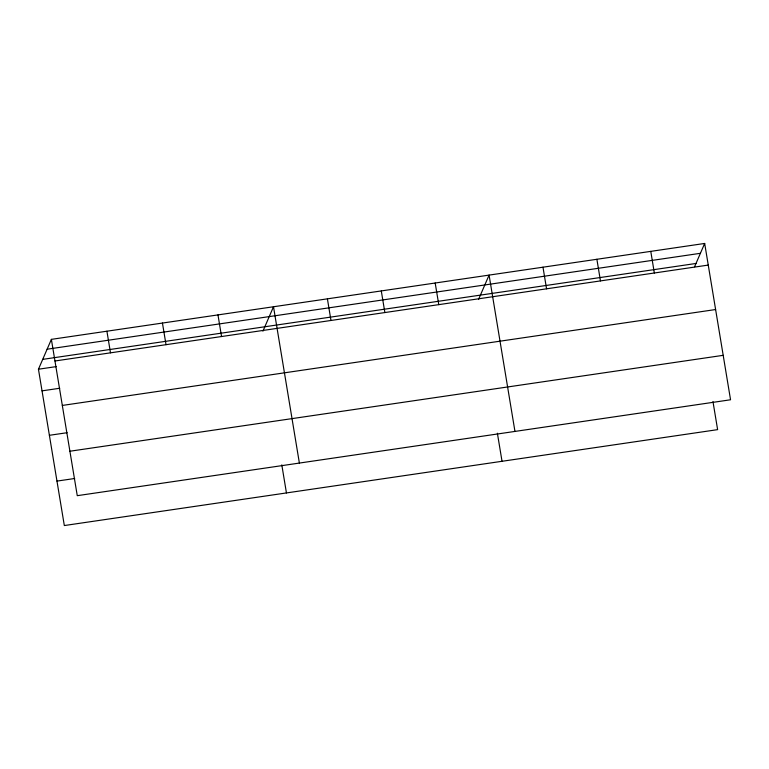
<?xml version="1.0" encoding="UTF-8"?>
<svg xmlns="http://www.w3.org/2000/svg" width="769" height="769" viewBox="0 0 769 769"><rect width="100%" height="100%" fill="white"/><g stroke="black" fill="none" stroke-linecap="round" stroke-linejoin="round"><path stroke-width="1.15" d="M712.969 401.572L717.621 429.64L64.327 525.544L38.45 369.226L51.379 339.36L704.673 243.456L730.55 399.774L77.265 495.678L51.379 339.36M262.94 331.141L273.504 306.744L299.381 463.073M478.52 299.497L489.084 275.1L514.961 431.419M694.58 266.747L704.673 243.456M47.111 349.213L700.405 253.309M42.718 359.373L696.003 263.469M54.964 360.988L708.249 265.084M38.45 369.226L56.175 366.621M42.035 390.854L59.751 388.258M62.327 405.436L715.612 309.532M49.389 435.302L67.114 432.707M69.902 451.23L723.196 355.326M56.973 481.096L74.689 478.501M650.776 251.367L654.352 272.995M596.879 259.278L600.464 280.906M542.981 267.189L546.567 288.817M497.38 433.216L502.032 461.294M435.187 283.011L438.772 304.649M381.289 290.922L384.875 312.56M327.402 298.833L330.978 320.471M281.8 464.87L286.443 492.939M217.973 314.896L221.549 336.534M162.442 323.047L166.027 344.685M106.91 331.208L110.496 352.836"/></g></svg>
